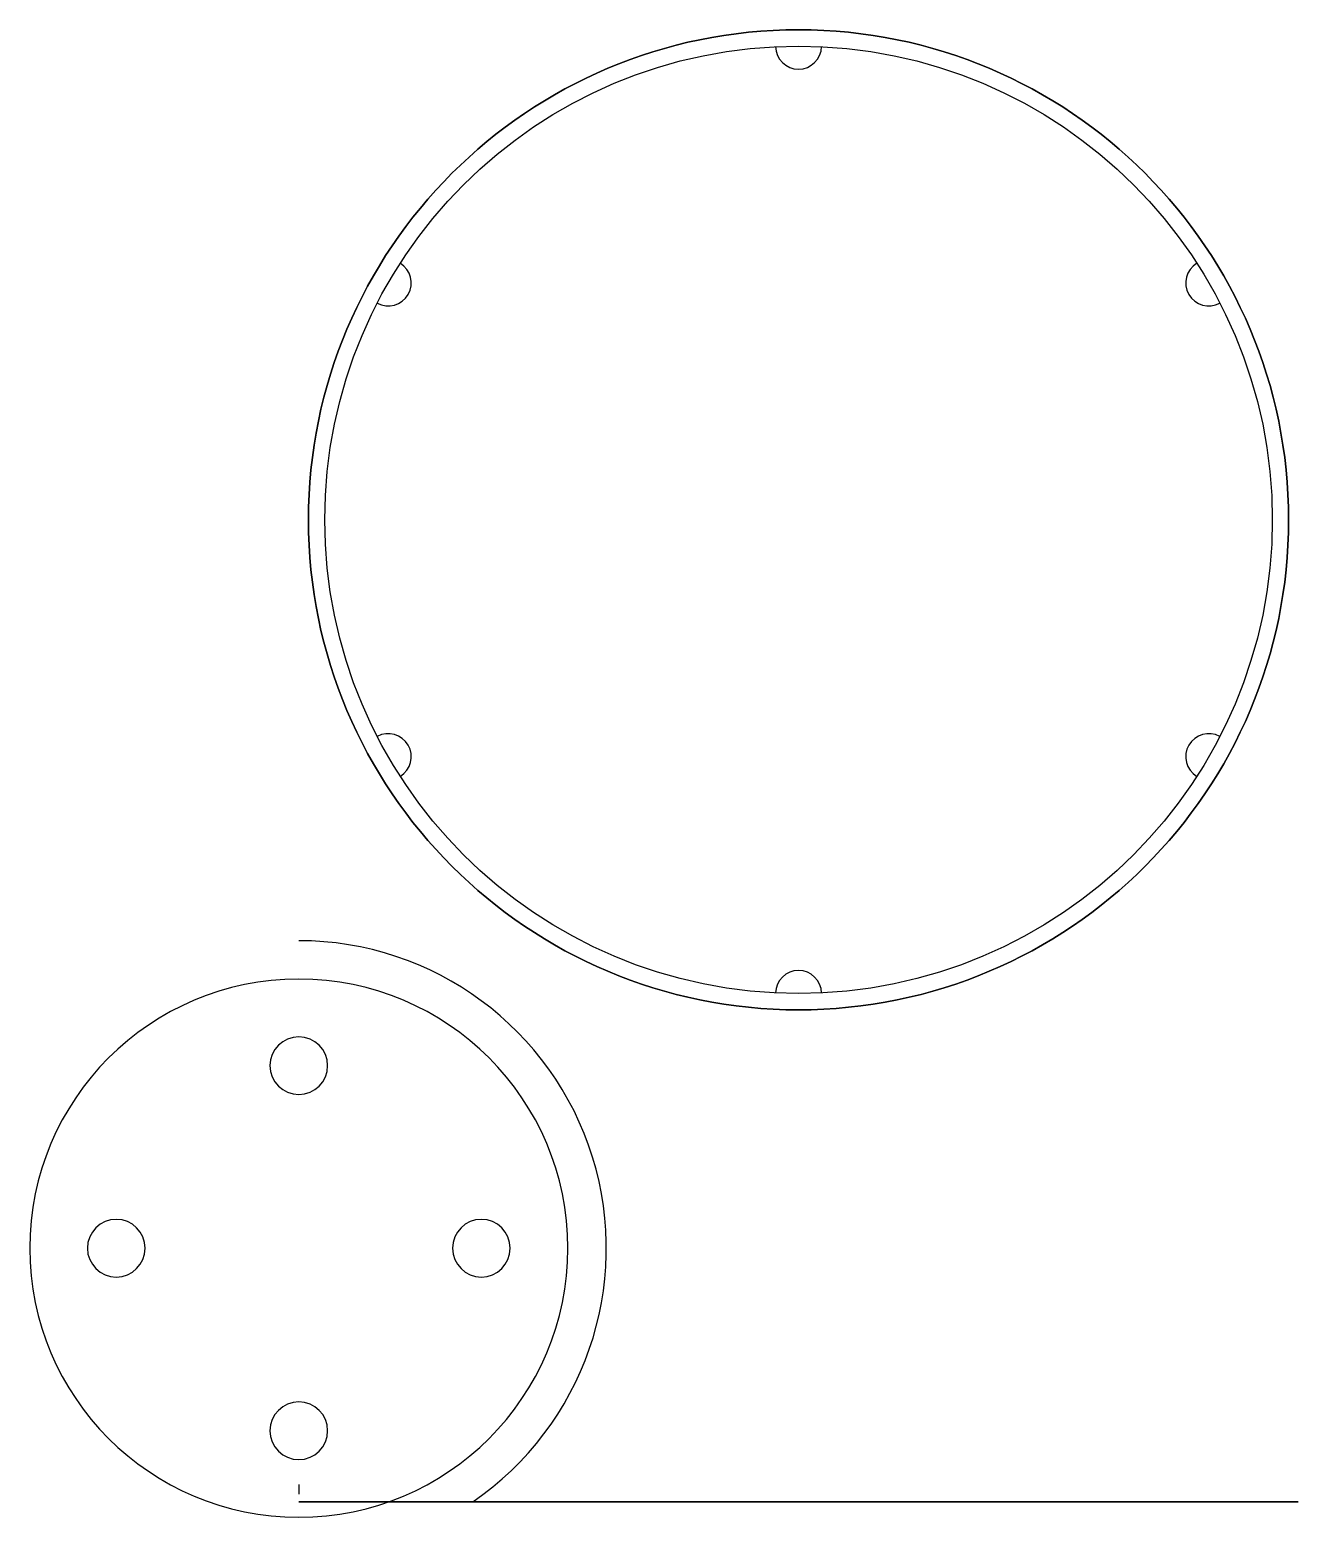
# Model space of a CAD drawing. Header units: millimetres. Extents: x 3132.9 to 3198.9, y 1340.2 to 1417.6.
import ezdxf

# ---------------------------------------------------------------- set-up
doc = ezdxf.new("R2010")
doc.units = ezdxf.units.MM

# ---------------------------------------------------------------- blocks, each defined once
blk = doc.blocks.new('*U5')
blk.add_arc((-0.615, 0), 1.2, 271.39476, 88.60524)
blk = doc.blocks.new('*U7')
at = {"color": 0, "linetype": 'ByBlock', "lineweight": -2, "transparency": 16777216}
for p, rotation in [((3612.32, 1712.188), 300.0000000000001), ((3636.355, 1712.188), 240), ((3648.373, 1691.373), 180), ((3612.32, 1670.558), 59.99999999999999), ((3636.355, 1670.558), 120)]:
    blk.add_blockref('*U5', p, dxfattribs=dict(at, rotation=rotation))
blk.add_blockref('*U5', (3600.302, 1691.373), dxfattribs=at)

msp = doc.modelspace()

# ---------------------------------------------------------------- linework, layer by layer
at = {"extrusion": (-1.92533e-16, 1, 0)}
msp.add_line((3146.934, 1341.018, 24.622), (3147.934, 1341.018, 24.622), dxfattribs=at)
at = {"elevation": 24.622}
msp.add_lwpolyline([(3146.934, 1341.915), (3146.934, 1341.415)], dxfattribs=at)
at = {"extrusion": (-1.92533e-16, 1, 0), "elevation": 1341.018}
for points in [[(-3198.934, 24.622), (-3146.934, 24.622)], [(-3198.934, 24.622), (-3146.934, 24.622)], [(-3146.934, 52.941), (-3146.934, 9.903)], [(-3146.934, 9.903), (-3146.934, 11.508)], [(-3146.934, 51.336), (-3146.934, 52.941)], [(-3198.934, 52.941), (-3198.934, 9.903)], [(-3198.934, 9.903), (-3198.934, 11.508)], [(-3198.934, 51.336), (-3198.934, 52.941)]]:
    msp.add_lwpolyline(points, dxfattribs=at)
msp.add_lwpolyline([(-3147.934, 10.267, -0.463773), (-3197.934, 10.267), (-3197.934, 23.122), (-3147.934, 23.122)], format="xyb", close=True, dxfattribs=at)
at = {"extrusion": (0, 0, -1)}
for centre, radius in [((-3172.934, 1392.118, -24.622), 25.5), ((-3146.934, 1354.215), 14), ((-3146.934, 1363.715), 1.5), ((-3137.434, 1354.215), 1.5), ((-3156.434, 1354.215), 1.5), ((-3146.934, 1344.715), 1.5)]:
    msp.add_circle(centre, radius, dxfattribs=at)
for radius in [25.5, 24.65]:
    msp.add_circle((3172.934, 1392.118, 24.66), radius)
at = {"extrusion": (-1.92533e-16, 1, 0)}
msp.add_circle((-3172.934, 31.422, 1341.018), 1.5, dxfattribs=at)
msp.add_arc((3146.934, 1354.215), 16, 304.43236, 90)
for start, end in [(39.61284, 140.38716), (219.61284, 320.38716)]:
    msp.add_arc((-3172.934, 31.422, 1341.018), 33.75, start, end, dxfattribs=at)

# ---------------------------------------------------------------- block references
at = {"rotation": 90}
msp.add_blockref('*U7', (4864.307, -2232.22, 24.66), dxfattribs=at)

doc.saveas('drawing.dxf')
